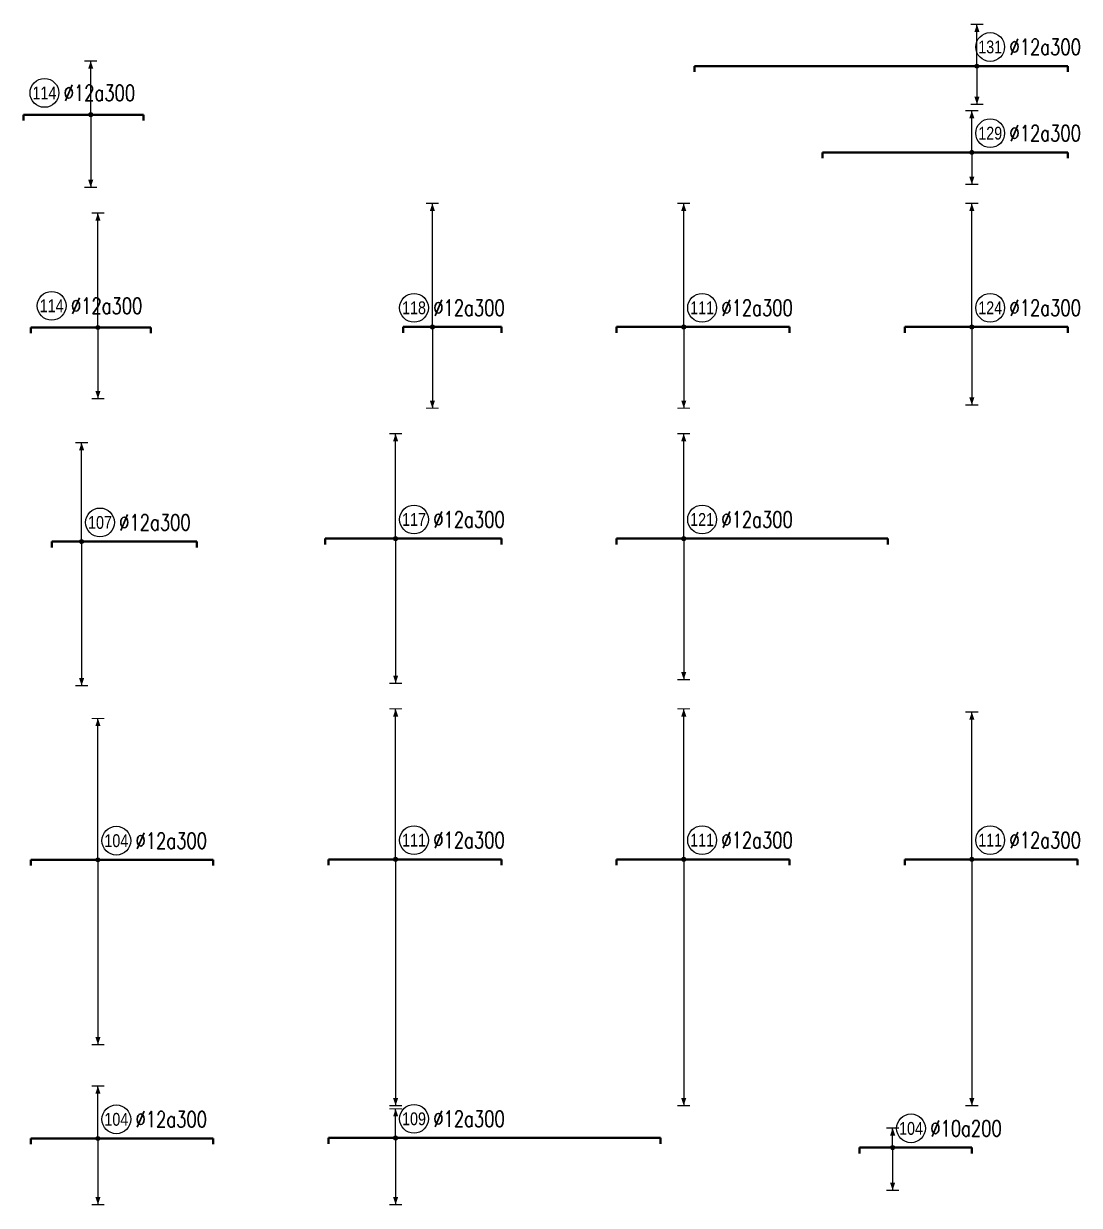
# Model space of a CAD drawing. Header units: millimetres. Extents: x -415354 to 883813, y -531490 to 486716.
# Drawn here: x 33474 to 66454, y -117820 to -80880 of the extents above; entities that cross this region are included whole.
import ezdxf
from ezdxf.enums import TextEntityAlignment as Align

# ---------------------------------------------------------------- set-up
doc = ezdxf.new("R2010")
doc.units = ezdxf.units.MM
doc.header["$MEASUREMENT"] = 0
for name, color, linetype, lineweight in [('NDC_S_DIM', 1, 'Continuous', 15), ('NDC_S_REBAR', 4, 'Continuous', 35), ('NDC_S_VN TEXT', 7, 'Continuous', 20)]:
    doc.layers.add(name, color=color, linetype=linetype, lineweight=lineweight)
doc.styles.add('ARIAL', font='arial.ttf', dxfattribs={"width": 0.8})
doc.styles.add('NDC_EN TXT', font='romans.shx', dxfattribs={"width": 0.8})

# ---------------------------------------------------------------- blocks, each defined once
blk = doc.blocks.new('*U36')
h = blk.add_hatch(color=6)
edge = h.paths.add_edge_path()
edge.add_arc((-5.03, 0), 0.3, 0, 360)
at = {"layer": 'NDC_S_DIM', "color": 8}
for q in [(-5.03, 6.52), (-5.03, -4.98)]:
    blk.add_line((-5.03, 0), q, dxfattribs=at)
for points in [[(-6.03, 6.52, 0.2, 0.2, 0), (-4.03, 6.52, 0, 0, 0)], [(-6.03, -4.98, 0.2, 0.2, 0), (-4.03, -4.98, 0, 0, 0)]]:
    blk.add_lwpolyline(points, format="xyseb", dxfattribs=at)
at = {"layer": 'NDC_S_DIM'}
blk.add_circle((-2.16, 3), 2.25, dxfattribs=at)
at = {"layer": 'NDC_S_DIM', "color": 6}
blk.add_circle((-5.03, 0), 0.3, dxfattribs=at)
at = {"layer": 'NDC_S_DIM', "color": 8}
for points in [[(-5.43, 5.32), (-5.03, 6.52), (-4.63, 5.32)], [(-5.43, -3.78), (-5.03, -4.98), (-4.63, -3.78)]]:
    blk.add_solid(points, dxfattribs=at)
at = {"layer": 'NDC_S_REBAR'}
for p, q in [((0, 0), (-28.36, 0)), ((-28.36, 0), (-28.36, -0.9)), ((0, 0), (9.99, 0)), ((9.99, 0), (9.99, -0.9)), ((-28.36, -0.9), (-28.36, -0.9)), ((9.99, -0.9), (9.99, -0.9))]:
    blk.add_line(p, q, dxfattribs=at)
at = {"layer": 'NDC_S_VN TEXT', "style": 'ARIAL', "width": 0.8}
blk.add_attdef('KHT', text='', height=2, dxfattribs=at).set_placement((-2.16, 3), align=Align.MIDDLE_CENTER)
at = {"layer": 'NDC_S_VN TEXT', "color": 3, "style": 'NDC_EN TXT', "width": 0.75}
blk.add_attdef('DKT', (0.84, 1.75), '', height=2.5, dxfattribs=at)
blk = doc.blocks.new('*U34')
h = blk.add_hatch(color=6)
edge = h.paths.add_edge_path()
edge.add_arc((-4.23, 0), 0.3, 0, 360)
at = {"layer": 'NDC_S_DIM', "color": 8}
for q in [(-4.23, 6.54), (-4.23, -5.96)]:
    blk.add_line((-4.23, 0), q, dxfattribs=at)
for points in [[(-5.23, 6.54, 0.2, 0.2, 0), (-3.23, 6.54, 0, 0, 0)], [(-5.23, -5.96, 0.2, 0.2, 0), (-3.23, -5.96, 0, 0, 0)]]:
    blk.add_lwpolyline(points, format="xyseb", dxfattribs=at)
at = {"layer": 'NDC_S_DIM'}
blk.add_circle((-2.16, 3), 2.25, dxfattribs=at)
at = {"layer": 'NDC_S_DIM', "color": 6}
blk.add_circle((-4.23, 0), 0.3, dxfattribs=at)
at = {"layer": 'NDC_S_DIM', "color": 8}
for points in [[(-4.63, 5.34), (-4.23, 6.54), (-3.83, 5.34)], [(-4.63, -4.76), (-4.23, -5.96), (-3.83, -4.76)]]:
    blk.add_solid(points, dxfattribs=at)
at = {"layer": 'NDC_S_REBAR'}
for p, q in [((0, 0), (-48.36, 0)), ((-48.36, 0), (-48.36, -0.9)), ((0, 0), (9.99, 0)), ((9.99, 0), (9.99, -0.9)), ((-48.36, -0.9), (-48.36, -0.9)), ((9.99, -0.9), (9.99, -0.9))]:
    blk.add_line(p, q, dxfattribs=at)
at = {"layer": 'NDC_S_VN TEXT', "style": 'ARIAL', "width": 0.8}
blk.add_attdef('KHT', text='', height=2, dxfattribs=at).set_placement((-2.16, 3), align=Align.MIDDLE_CENTER)
at = {"layer": 'NDC_S_VN TEXT', "color": 3, "style": 'NDC_EN TXT', "width": 0.75}
blk.add_attdef('DKT', (0.84, 1.75), '', height=2.5, dxfattribs=at)
blk = doc.blocks.new('*U27')
h = blk.add_hatch(color=6)
edge = h.paths.add_edge_path()
edge.add_arc((-5.03, 0), 0.3, 0, 360)
at = {"layer": 'NDC_S_DIM', "color": 8}
for q in [(-5.03, 17.9), (-5.03, -11.1)]:
    blk.add_line((-5.03, 0), q, dxfattribs=at)
for points in [[(-6.03, 17.9, 0.2, 0.2, 0), (-4.03, 17.9, 0, 0, 0)], [(-6.03, -11.1, 0.2, 0.2, 0), (-4.03, -11.1, 0, 0, 0)]]:
    blk.add_lwpolyline(points, format="xyseb", dxfattribs=at)
at = {"layer": 'NDC_S_DIM'}
blk.add_circle((-12.26, 3.4), 2.25, dxfattribs=at)
at = {"layer": 'NDC_S_DIM', "color": 6}
blk.add_circle((-5.03, 0), 0.3, dxfattribs=at)
at = {"layer": 'NDC_S_DIM', "color": 8}
for points in [[(-5.43, 16.7), (-5.03, 17.9), (-4.63, 16.7)], [(-5.43, -9.9), (-5.03, -11.1), (-4.63, -9.9)]]:
    blk.add_solid(points, dxfattribs=at)
at = {"layer": 'NDC_S_REBAR'}
for p, q in [((0, 0), (-15.51, 0)), ((-15.51, 0), (-15.51, -0.9)), ((0, 0), (3.22, 0)), ((3.22, 0), (3.22, -0.9)), ((-15.51, -0.9), (-15.51, -0.9)), ((3.22, -0.9), (3.22, -0.9))]:
    blk.add_line(p, q, dxfattribs=at)
at = {"layer": 'NDC_S_VN TEXT', "style": 'ARIAL', "width": 0.8}
blk.add_attdef('KHT', text='', height=2, dxfattribs=at).set_placement((-12.26, 3.4), align=Align.MIDDLE_CENTER)
at = {"layer": 'NDC_S_VN TEXT', "color": 3, "style": 'NDC_EN TXT', "width": 0.75}
blk.add_attdef('DKT', (-9.26, 2.15), '', height=2.5, dxfattribs=at)
blk = doc.blocks.new('*U24')
h = blk.add_hatch(color=6)
edge = h.paths.add_edge_path()
edge.add_arc((0.71, 0), 0.3, 0, 360)
at = {"layer": 'NDC_S_DIM', "color": 8}
for q in [(0.71, 19.31), (0.71, -12.69)]:
    blk.add_line((0.71, 0), q, dxfattribs=at)
for points in [[(-0.29, 19.31, 0.2, 0.2, 0), (1.71, 19.31, 0, 0, 0)], [(-0.29, -12.69, 0.2, 0.2, 0), (1.71, -12.69, 0, 0, 0)]]:
    blk.add_lwpolyline(points, format="xyseb", dxfattribs=at)
at = {"layer": 'NDC_S_DIM'}
blk.add_circle((-2.16, 3), 2.25, dxfattribs=at)
at = {"layer": 'NDC_S_DIM', "color": 6}
blk.add_circle((0.71, 0), 0.3, dxfattribs=at)
at = {"layer": 'NDC_S_DIM', "color": 8}
for points in [[(0.31, 18.11), (0.71, 19.31), (1.11, 18.11)], [(0.31, -11.49), (0.71, -12.69), (1.11, -11.49)]]:
    blk.add_solid(points, dxfattribs=at)
at = {"layer": 'NDC_S_REBAR'}
for p, q in [((0, 0), (-3.86, 0)), ((-3.86, 0), (-3.86, -0.9)), ((0, 0), (11.49, 0)), ((11.49, 0), (11.49, -0.9)), ((-3.86, -0.9), (-3.86, -0.9)), ((11.49, -0.9), (11.49, -0.9))]:
    blk.add_line(p, q, dxfattribs=at)
at = {"layer": 'NDC_S_VN TEXT', "style": 'ARIAL', "width": 0.8}
blk.add_attdef('KHT', text='', height=2, dxfattribs=at).set_placement((-2.16, 3), align=Align.MIDDLE_CENTER)
at = {"layer": 'NDC_S_VN TEXT', "color": 3, "style": 'NDC_EN TXT', "width": 0.75}
blk.add_attdef('DKT', (0.84, 1.75), '', height=2.5, dxfattribs=at)
blk = doc.blocks.new('*U25')
h = blk.add_hatch(color=6)
edge = h.paths.add_edge_path()
edge.add_arc((-5.03, 0), 0.3, 0, 360)
at = {"layer": 'NDC_S_DIM', "color": 8}
for q in [(-5.03, 19.32), (-5.03, -12.69)]:
    blk.add_line((-5.03, 0), q, dxfattribs=at)
for points in [[(-6.03, 19.32, 0.2, 0.2, 0), (-4.03, 19.32, 0, 0, 0)], [(-6.03, -12.69, 0.2, 0.2, 0), (-4.03, -12.69, 0, 0, 0)]]:
    blk.add_lwpolyline(points, format="xyseb", dxfattribs=at)
at = {"layer": 'NDC_S_DIM'}
blk.add_circle((-2.16, 3), 2.25, dxfattribs=at)
at = {"layer": 'NDC_S_DIM', "color": 6}
blk.add_circle((-5.03, 0), 0.3, dxfattribs=at)
at = {"layer": 'NDC_S_DIM', "color": 8}
for points in [[(-5.43, 18.12), (-5.03, 19.32), (-4.63, 18.12)], [(-5.43, -11.49), (-5.03, -12.69), (-4.63, -11.49)]]:
    blk.add_solid(points, dxfattribs=at)
at = {"layer": 'NDC_S_REBAR'}
for p, q in [((0, 0), (-15.51, 0)), ((-15.51, 0), (-15.51, -0.9)), ((0, 0), (11.49, 0)), ((11.49, 0), (11.49, -0.9)), ((-15.51, -0.9), (-15.51, -0.9)), ((11.49, -0.9), (11.49, -0.9))]:
    blk.add_line(p, q, dxfattribs=at)
at = {"layer": 'NDC_S_VN TEXT', "style": 'ARIAL', "width": 0.8}
blk.add_attdef('KHT', text='', height=2, dxfattribs=at).set_placement((-2.16, 3), align=Align.MIDDLE_CENTER)
at = {"layer": 'NDC_S_VN TEXT', "color": 3, "style": 'NDC_EN TXT', "width": 0.75}
blk.add_attdef('DKT', (0.84, 1.75), '', height=2.5, dxfattribs=at)
blk = doc.blocks.new('*U20')
h = blk.add_hatch(color=6)
edge = h.paths.add_edge_path()
edge.add_arc((-5.03, 0), 0.3, 0, 360)
at = {"layer": 'NDC_S_DIM', "color": 8}
for q in [(-5.03, 19.31), (-5.03, -12.19)]:
    blk.add_line((-5.03, 0), q, dxfattribs=at)
for points in [[(-6.03, 19.31, 0.2, 0.2, 0), (-4.03, 19.31, 0, 0, 0)], [(-6.03, -12.19, 0.2, 0.2, 0), (-4.03, -12.19, 0, 0, 0)]]:
    blk.add_lwpolyline(points, format="xyseb", dxfattribs=at)
at = {"layer": 'NDC_S_DIM'}
blk.add_circle((-2.16, 3), 2.25, dxfattribs=at)
at = {"layer": 'NDC_S_DIM', "color": 6}
blk.add_circle((-5.03, 0), 0.3, dxfattribs=at)
at = {"layer": 'NDC_S_DIM', "color": 8}
for points in [[(-5.43, 18.11), (-5.03, 19.31), (-4.63, 18.11)], [(-5.43, -10.99), (-5.03, -12.19), (-4.63, -10.99)]]:
    blk.add_solid(points, dxfattribs=at)
at = {"layer": 'NDC_S_REBAR'}
for p, q in [((0, 0), (-15.51, 0)), ((-15.51, 0), (-15.51, -0.9)), ((0, 0), (9.99, 0)), ((9.99, 0), (9.99, -0.9)), ((-15.51, -0.9), (-15.51, -0.9)), ((9.99, -0.9), (9.99, -0.9))]:
    blk.add_line(p, q, dxfattribs=at)
at = {"layer": 'NDC_S_VN TEXT', "style": 'ARIAL', "width": 0.8}
blk.add_attdef('KHT', text='', height=2, dxfattribs=at).set_placement((-2.16, 3), align=Align.MIDDLE_CENTER)
at = {"layer": 'NDC_S_VN TEXT', "color": 3, "style": 'NDC_EN TXT', "width": 0.75}
blk.add_attdef('DKT', (0.84, 1.75), '', height=2.5, dxfattribs=at)
blk = doc.blocks.new('*U12')
h = blk.add_hatch(color=6)
edge = h.paths.add_edge_path()
edge.add_arc((-5.03, 0), 0.3, 0, 360)
at = {"layer": 'NDC_S_DIM', "color": 8}
for q in [(-5.03, 16.4), (-5.03, -22.6)]:
    blk.add_line((-5.03, 0), q, dxfattribs=at)
for points in [[(-6.03, 16.4, 0.2, 0.2, 0), (-4.03, 16.4, 0, 0, 0)], [(-6.03, -22.6, 0.2, 0.2, 0), (-4.03, -22.6, 0, 0, 0)]]:
    blk.add_lwpolyline(points, format="xyseb", dxfattribs=at)
at = {"layer": 'NDC_S_DIM'}
blk.add_circle((-2.16, 3), 2.25, dxfattribs=at)
at = {"layer": 'NDC_S_DIM', "color": 6}
blk.add_circle((-5.03, 0), 0.3, dxfattribs=at)
at = {"layer": 'NDC_S_DIM', "color": 8}
for points in [[(-5.43, 15.2), (-5.03, 16.4), (-4.63, 15.2)], [(-5.43, -21.4), (-5.03, -22.6), (-4.63, -21.4)]]:
    blk.add_solid(points, dxfattribs=at)
at = {"layer": 'NDC_S_REBAR'}
for p, q in [((0, 0), (-16.06, 0)), ((-16.06, 0), (-16.06, -0.9)), ((0, 0), (11.49, 0)), ((11.49, 0), (11.49, -0.9)), ((-16.06, -0.9), (-16.06, -0.9)), ((11.49, -0.9), (11.49, -0.9))]:
    blk.add_line(p, q, dxfattribs=at)
at = {"layer": 'NDC_S_VN TEXT', "style": 'ARIAL', "width": 0.8}
blk.add_attdef('KHT', text='', height=2, dxfattribs=at).set_placement((-2.16, 3), align=Align.MIDDLE_CENTER)
at = {"layer": 'NDC_S_VN TEXT', "color": 3, "style": 'NDC_EN TXT', "width": 0.75}
blk.add_attdef('DKT', (0.84, 1.75), '', height=2.5, dxfattribs=at)
blk = doc.blocks.new('*U13')
h = blk.add_hatch(color=6)
edge = h.paths.add_edge_path()
edge.add_arc((-5.03, 0), 0.3, 0, 360)
at = {"layer": 'NDC_S_DIM', "color": 8}
for q in [(-5.03, 16.4), (-5.03, -22.02)]:
    blk.add_line((-5.03, 0), q, dxfattribs=at)
for points in [[(-6.03, 16.4, 0.2, 0.2, 0), (-4.03, 16.4, 0, 0, 0)], [(-6.03, -22.02, 0.2, 0.2, 0), (-4.03, -22.02, 0, 0, 0)]]:
    blk.add_lwpolyline(points, format="xyseb", dxfattribs=at)
at = {"layer": 'NDC_S_DIM'}
blk.add_circle((-2.16, 3), 2.25, dxfattribs=at)
at = {"layer": 'NDC_S_DIM', "color": 6}
blk.add_circle((-5.03, 0), 0.3, dxfattribs=at)
at = {"layer": 'NDC_S_DIM', "color": 8}
for points in [[(-5.43, 15.2), (-5.03, 16.4), (-4.63, 15.2)], [(-5.43, -20.82), (-5.03, -22.02), (-4.63, -20.82)]]:
    blk.add_solid(points, dxfattribs=at)
at = {"layer": 'NDC_S_REBAR'}
for p, q in [((0, 0), (-15.51, 0)), ((-15.51, 0), (-15.51, -0.9)), ((0, 0), (26.84, 0)), ((26.84, 0), (26.84, -0.9)), ((-15.51, -0.9), (-15.51, -0.9)), ((26.84, -0.9), (26.84, -0.9))]:
    blk.add_line(p, q, dxfattribs=at)
at = {"layer": 'NDC_S_VN TEXT', "style": 'ARIAL', "width": 0.8}
blk.add_attdef('KHT', text='', height=2, dxfattribs=at).set_placement((-2.16, 3), align=Align.MIDDLE_CENTER)
at = {"layer": 'NDC_S_VN TEXT', "color": 3, "style": 'NDC_EN TXT', "width": 0.75}
blk.add_attdef('DKT', (0.84, 1.75), '', height=2.5, dxfattribs=at)
blk = doc.blocks.new('*U65')
h = blk.add_hatch(color=6)
edge = h.paths.add_edge_path()
edge.add_arc((-5.03, 0), 0.3, 0, 360)
at = {"layer": 'NDC_S_DIM', "color": 8}
for q in [(-5.03, 22.1), (-5.03, -28.9)]:
    blk.add_line((-5.03, 0), q, dxfattribs=at)
for points in [[(-6.03, 22.1, 0.2, 0.2, 0), (-4.03, 22.1, 0, 0, 0)], [(-6.03, -28.9, 0.2, 0.2, 0), (-4.03, -28.9, 0, 0, 0)]]:
    blk.add_lwpolyline(points, format="xyseb", dxfattribs=at)
at = {"layer": 'NDC_S_DIM'}
blk.add_circle((-2.16, 3), 2.25, dxfattribs=at)
at = {"layer": 'NDC_S_DIM', "color": 6}
blk.add_circle((-5.03, 0), 0.3, dxfattribs=at)
at = {"layer": 'NDC_S_DIM', "color": 8}
for points in [[(-5.43, 20.9), (-5.03, 22.1), (-4.63, 20.9)], [(-5.43, -27.7), (-5.03, -28.9), (-4.63, -27.7)]]:
    blk.add_solid(points, dxfattribs=at)
at = {"layer": 'NDC_S_REBAR'}
for p, q in [((0, 0), (-15.51, 0)), ((-15.51, 0), (-15.51, -0.9)), ((0, 0), (12.99, 0)), ((12.99, 0), (12.99, -0.9)), ((-15.51, -0.9), (-15.51, -0.9)), ((12.99, -0.9), (12.99, -0.9))]:
    blk.add_line(p, q, dxfattribs=at)
at = {"layer": 'NDC_S_VN TEXT', "style": 'ARIAL', "width": 0.8}
blk.add_attdef('KHT', text='', height=2, dxfattribs=at).set_placement((-2.16, 3), align=Align.MIDDLE_CENTER)
at = {"layer": 'NDC_S_VN TEXT', "color": 3, "style": 'NDC_EN TXT', "width": 0.75}
blk.add_attdef('DKT', (0.84, 1.75), '', height=2.5, dxfattribs=at)
blk = doc.blocks.new('*U66')
h = blk.add_hatch(color=6)
edge = h.paths.add_edge_path()
edge.add_arc((-5.03, 0), 0.3, 0, 360)
at = {"layer": 'NDC_S_DIM', "color": 8}
for q in [(-5.03, 23.52), (-5.03, -38.49)]:
    blk.add_line((-5.03, 0), q, dxfattribs=at)
for points in [[(-6.03, 23.52, 0.2, 0.2, 0), (-4.03, 23.52, 0, 0, 0)], [(-6.03, -38.49, 0.2, 0.2, 0), (-4.03, -38.49, 0, 0, 0)]]:
    blk.add_lwpolyline(points, format="xyseb", dxfattribs=at)
at = {"layer": 'NDC_S_DIM'}
blk.add_circle((-2.16, 3), 2.25, dxfattribs=at)
at = {"layer": 'NDC_S_DIM', "color": 6}
blk.add_circle((-5.03, 0), 0.3, dxfattribs=at)
at = {"layer": 'NDC_S_DIM', "color": 8}
for points in [[(-5.43, 22.32), (-5.03, 23.52), (-4.63, 22.32)], [(-5.43, -37.29), (-5.03, -38.49), (-4.63, -37.29)]]:
    blk.add_solid(points, dxfattribs=at)
at = {"layer": 'NDC_S_REBAR'}
for p, q in [((0, 0), (-15.51, 0)), ((-15.51, 0), (-15.51, -0.9)), ((0, 0), (11.49, 0)), ((11.49, 0), (11.49, -0.9)), ((-15.51, -0.9), (-15.51, -0.9)), ((11.49, -0.9), (11.49, -0.9))]:
    blk.add_line(p, q, dxfattribs=at)
at = {"layer": 'NDC_S_VN TEXT', "style": 'ARIAL', "width": 0.8}
blk.add_attdef('KHT', text='', height=2, dxfattribs=at).set_placement((-2.16, 3), align=Align.MIDDLE_CENTER)
at = {"layer": 'NDC_S_VN TEXT', "color": 3, "style": 'NDC_EN TXT', "width": 0.75}
blk.add_attdef('DKT', (0.84, 1.75), '', height=2.5, dxfattribs=at)
blk = doc.blocks.new('*U57')
h = blk.add_hatch(color=6)
edge = h.paths.add_edge_path()
edge.add_arc((-5.03, 0), 0.3, 0, 360)
at = {"layer": 'NDC_S_DIM', "color": 8}
for q in [(-5.03, 23.52), (-5.03, -38.49)]:
    blk.add_line((-5.03, 0), q, dxfattribs=at)
for points in [[(-6.03, 23.52, 0.2, 0.2, 0), (-4.03, 23.52, 0, 0, 0)], [(-6.03, -38.49, 0.2, 0.2, 0), (-4.03, -38.49, 0, 0, 0)]]:
    blk.add_lwpolyline(points, format="xyseb", dxfattribs=at)
at = {"layer": 'NDC_S_DIM'}
blk.add_circle((-2.16, 3), 2.25, dxfattribs=at)
at = {"layer": 'NDC_S_DIM', "color": 6}
blk.add_circle((-5.03, 0), 0.3, dxfattribs=at)
at = {"layer": 'NDC_S_DIM', "color": 8}
for points in [[(-5.43, 22.32), (-5.03, 23.52), (-4.63, 22.32)], [(-5.43, -37.29), (-5.03, -38.49), (-4.63, -37.29)]]:
    blk.add_solid(points, dxfattribs=at)
at = {"layer": 'NDC_S_REBAR'}
for p, q in [((0, 0), (-15.51, 0)), ((-15.51, 0), (-15.51, -0.9)), ((0, 0), (11.49, 0)), ((11.49, 0), (11.49, -0.9)), ((-15.51, -0.9), (-15.51, -0.9)), ((11.49, -0.9), (11.49, -0.9))]:
    blk.add_line(p, q, dxfattribs=at)
at = {"layer": 'NDC_S_VN TEXT', "style": 'ARIAL', "width": 0.8}
blk.add_attdef('KHT', text='', height=2, dxfattribs=at).set_placement((-2.16, 3), align=Align.MIDDLE_CENTER)
at = {"layer": 'NDC_S_VN TEXT', "color": 3, "style": 'NDC_EN TXT', "width": 0.75}
blk.add_attdef('DKT', (0.84, 1.75), '', height=2.5, dxfattribs=at)
blk = doc.blocks.new('*U58')
h = blk.add_hatch(color=6)
edge = h.paths.add_edge_path()
edge.add_arc((-5.03, 0), 0.3, 0, 360)
at = {"layer": 'NDC_S_DIM', "color": 8}
for q in [(-5.03, 23.02), (-5.03, -38.49)]:
    blk.add_line((-5.03, 0), q, dxfattribs=at)
for points in [[(-6.03, 23.02, 0.2, 0.2, 0), (-4.03, 23.02, 0, 0, 0)], [(-6.03, -38.49, 0.2, 0.2, 0), (-4.03, -38.49, 0, 0, 0)]]:
    blk.add_lwpolyline(points, format="xyseb", dxfattribs=at)
at = {"layer": 'NDC_S_DIM'}
blk.add_circle((-2.16, 3), 2.25, dxfattribs=at)
at = {"layer": 'NDC_S_DIM', "color": 6}
blk.add_circle((-5.03, 0), 0.3, dxfattribs=at)
at = {"layer": 'NDC_S_DIM', "color": 8}
for points in [[(-5.43, 21.82), (-5.03, 23.02), (-4.63, 21.82)], [(-5.43, -37.29), (-5.03, -38.49), (-4.63, -37.29)]]:
    blk.add_solid(points, dxfattribs=at)
at = {"layer": 'NDC_S_REBAR'}
for p, q in [((0, 0), (-15.51, 0)), ((-15.51, 0), (-15.51, -0.9)), ((0, 0), (11.49, 0)), ((11.49, 0), (11.49, -0.9)), ((-15.51, -0.9), (-15.51, -0.9)), ((11.49, -0.9), (11.49, -0.9))]:
    blk.add_line(p, q, dxfattribs=at)
at = {"layer": 'NDC_S_VN TEXT', "style": 'ARIAL', "width": 0.8}
blk.add_attdef('KHT', text='', height=2, dxfattribs=at).set_placement((-2.16, 3), align=Align.MIDDLE_CENTER)
at = {"layer": 'NDC_S_VN TEXT', "color": 3, "style": 'NDC_EN TXT', "width": 0.75}
blk.add_attdef('DKT', (0.84, 1.75), '', height=2.5, dxfattribs=at)
blk = doc.blocks.new('*U45')
h = blk.add_hatch(color=6)
edge = h.paths.add_edge_path()
edge.add_arc((-5.03, 0), 0.3, 0, 360)
at = {"layer": 'NDC_S_DIM', "color": 8}
for q in [(-5.03, 8.19), (-5.03, -10.33)]:
    blk.add_line((-5.03, 0), q, dxfattribs=at)
for points in [[(-6.03, 8.19, 0.2, 0.2, 0), (-4.03, 8.19, 0, 0, 0)], [(-6.03, -10.33, 0.2, 0.2, 0), (-4.03, -10.33, 0, 0, 0)]]:
    blk.add_lwpolyline(points, format="xyseb", dxfattribs=at)
at = {"layer": 'NDC_S_DIM'}
blk.add_circle((-2.16, 3), 2.25, dxfattribs=at)
at = {"layer": 'NDC_S_DIM', "color": 6}
blk.add_circle((-5.03, 0), 0.3, dxfattribs=at)
at = {"layer": 'NDC_S_DIM', "color": 8}
for points in [[(-5.43, 6.99), (-5.03, 8.19), (-4.63, 6.99)], [(-5.43, -9.13), (-5.03, -10.33), (-4.63, -9.13)]]:
    blk.add_solid(points, dxfattribs=at)
at = {"layer": 'NDC_S_REBAR'}
for p, q in [((0, 0), (-15.51, 0)), ((-15.51, 0), (-15.51, -0.9)), ((0, 0), (12.99, 0)), ((12.99, 0), (12.99, -0.9)), ((-15.51, -0.9), (-15.51, -0.9)), ((12.99, -0.9), (12.99, -0.9))]:
    blk.add_line(p, q, dxfattribs=at)
at = {"layer": 'NDC_S_VN TEXT', "style": 'ARIAL', "width": 0.8}
blk.add_attdef('KHT', text='', height=2, dxfattribs=at).set_placement((-2.16, 3), align=Align.MIDDLE_CENTER)
at = {"layer": 'NDC_S_VN TEXT', "color": 3, "style": 'NDC_EN TXT', "width": 0.75}
blk.add_attdef('DKT', (0.84, 1.75), '', height=2.5, dxfattribs=at)
blk = doc.blocks.new('*U43')
h = blk.add_hatch(color=6)
edge = h.paths.add_edge_path()
edge.add_arc((-5.03, 0), 0.3, 0, 360)
at = {"layer": 'NDC_S_DIM', "color": 8}
for q in [(-5.03, 4.56), (-5.03, -10.43)]:
    blk.add_line((-5.03, 0), q, dxfattribs=at)
for points in [[(-6.03, 4.56, 0.2, 0.2, 0), (-4.03, 4.56, 0, 0, 0)], [(-6.03, -10.43, 0.2, 0.2, 0), (-4.03, -10.43, 0, 0, 0)]]:
    blk.add_lwpolyline(points, format="xyseb", dxfattribs=at)
at = {"layer": 'NDC_S_DIM'}
blk.add_circle((-2.16, 3), 2.25, dxfattribs=at)
at = {"layer": 'NDC_S_DIM', "color": 6}
blk.add_circle((-5.03, 0), 0.3, dxfattribs=at)
at = {"layer": 'NDC_S_DIM', "color": 8}
for points in [[(-5.43, 3.36), (-5.03, 4.56), (-4.63, 3.36)], [(-5.43, -9.23), (-5.03, -10.43), (-4.63, -9.23)]]:
    blk.add_solid(points, dxfattribs=at)
at = {"layer": 'NDC_S_REBAR'}
for p, q in [((0, 0), (-15.51, 0)), ((-15.51, 0), (-15.51, -0.9)), ((0, 0), (36.34, 0)), ((36.34, 0), (36.34, -0.9)), ((-15.51, -0.9), (-15.51, -0.9)), ((36.34, -0.9), (36.34, -0.9))]:
    blk.add_line(p, q, dxfattribs=at)
at = {"layer": 'NDC_S_VN TEXT', "style": 'ARIAL', "width": 0.8}
blk.add_attdef('KHT', text='', height=2, dxfattribs=at).set_placement((-2.16, 3), align=Align.MIDDLE_CENTER)
at = {"layer": 'NDC_S_VN TEXT', "color": 3, "style": 'NDC_EN TXT', "width": 0.75}
blk.add_attdef('DKT', (0.84, 1.75), '', height=2.5, dxfattribs=at)
blk = doc.blocks.new('*U1017')
h = blk.add_hatch(color=6)
edge = h.paths.add_edge_path()
edge.add_arc((-5.03, 0), 0.3, 0, 360)
at = {"layer": 'NDC_S_DIM', "color": 8}
for q in [(-5.03, 8.38), (-5.03, -11.37)]:
    blk.add_line((-5.03, 0), q, dxfattribs=at)
for points in [[(-6.03, 8.38, 0.2, 0.2, 0), (-4.03, 8.38, 0, 0, 0)], [(-6.03, -11.37, 0.2, 0.2, 0), (-4.03, -11.37, 0, 0, 0)]]:
    blk.add_lwpolyline(points, format="xyseb", dxfattribs=at)
at = {"layer": 'NDC_S_DIM'}
blk.add_circle((-12.26, 3.4), 2.25, dxfattribs=at)
at = {"layer": 'NDC_S_DIM', "color": 6}
blk.add_circle((-5.03, 0), 0.3, dxfattribs=at)
at = {"layer": 'NDC_S_DIM', "color": 8}
for points in [[(-5.43, 7.18), (-5.03, 8.38), (-4.63, 7.18)], [(-5.43, -10.17), (-5.03, -11.37), (-4.63, -10.17)]]:
    blk.add_solid(points, dxfattribs=at)
at = {"layer": 'NDC_S_REBAR'}
for p, q in [((0, 0), (-15.51, 0)), ((-15.51, 0), (-15.51, -0.9)), ((0, 0), (3.22, 0)), ((3.22, 0), (3.22, -0.9)), ((-15.51, -0.9), (-15.51, -0.9)), ((3.22, -0.9), (3.22, -0.9))]:
    blk.add_line(p, q, dxfattribs=at)
at = {"layer": 'NDC_S_VN TEXT', "style": 'ARIAL', "width": 0.8}
blk.add_attdef('KHT', text='', height=2, dxfattribs=at).set_placement((-12.26, 3.4), align=Align.MIDDLE_CENTER)
at = {"layer": 'NDC_S_VN TEXT', "color": 3, "style": 'NDC_EN TXT', "width": 0.75}
blk.add_attdef('DKT', (-9.26, 2.15), '', height=2.5, dxfattribs=at)
blk = doc.blocks.new('*U23')
h = blk.add_hatch(color=6)
edge = h.paths.add_edge_path()
edge.add_arc((-5.03, 0), 0.3, 0, 360)
at = {"layer": 'NDC_S_DIM', "color": 8}
for q in [(-5.03, 15.48), (-5.03, -22.52)]:
    blk.add_line((-5.03, 0), q, dxfattribs=at)
for points in [[(-6.03, 15.48, 0.2, 0.2, 0), (-4.03, 15.48, 0, 0, 0)], [(-6.03, -22.52, 0.2, 0.2, 0), (-4.03, -22.52, 0, 0, 0)]]:
    blk.add_lwpolyline(points, format="xyseb", dxfattribs=at)
at = {"layer": 'NDC_S_DIM'}
blk.add_circle((-2.16, 3), 2.25, dxfattribs=at)
at = {"layer": 'NDC_S_DIM', "color": 6}
blk.add_circle((-5.03, 0), 0.3, dxfattribs=at)
at = {"layer": 'NDC_S_DIM', "color": 8}
for points in [[(-5.43, 14.28), (-5.03, 15.48), (-4.63, 14.28)], [(-5.43, -21.32), (-5.03, -22.52), (-4.63, -21.32)]]:
    blk.add_solid(points, dxfattribs=at)
at = {"layer": 'NDC_S_REBAR'}
for p, q in [((0, 0), (-9.7, 0)), ((-9.7, 0), (-9.7, -0.9)), ((0, 0), (12.99, 0)), ((12.99, 0), (12.99, -0.9)), ((-9.7, -0.9), (-9.7, -0.9)), ((12.99, -0.9), (12.99, -0.9))]:
    blk.add_line(p, q, dxfattribs=at)
at = {"layer": 'NDC_S_VN TEXT', "style": 'ARIAL', "width": 0.8}
blk.add_attdef('KHT', text='', height=2, dxfattribs=at).set_placement((-2.16, 3), align=Align.MIDDLE_CENTER)
at = {"layer": 'NDC_S_VN TEXT', "color": 3, "style": 'NDC_EN TXT', "width": 0.75}
blk.add_attdef('DKT', (0.84, 1.75), '', height=2.5, dxfattribs=at)
blk = doc.blocks.new('*U1231')
h = blk.add_hatch(color=6)
edge = h.paths.add_edge_path()
edge.add_arc((-5.03, 0), 0.3, 0, 360)
at = {"layer": 'NDC_S_DIM', "color": 8}
for q in [(-5.03, 3.07), (-5.03, -6.68)]:
    blk.add_line((-5.03, 0), q, dxfattribs=at)
for points in [[(-6.03, 3.07, 0.2, 0.2, 0), (-4.03, 3.07, 0, 0, 0)], [(-6.03, -6.68, 0.2, 0.2, 0), (-4.03, -6.68, 0, 0, 0)]]:
    blk.add_lwpolyline(points, format="xyseb", dxfattribs=at)
at = {"layer": 'NDC_S_DIM'}
blk.add_circle((-2.16, 3), 2.25, dxfattribs=at)
at = {"layer": 'NDC_S_DIM', "color": 6}
blk.add_circle((-5.03, 0), 0.3, dxfattribs=at)
at = {"layer": 'NDC_S_DIM', "color": 8}
for points in [[(-5.43, 1.87), (-5.03, 3.07), (-4.63, 1.87)], [(-5.43, -5.48), (-5.03, -6.68), (-4.63, -5.48)]]:
    blk.add_solid(points, dxfattribs=at)
at = {"layer": 'NDC_S_REBAR'}
for p, q in [((0, 0), (-10.2, 0)), ((-10.2, 0), (-10.2, -0.9)), ((0, 0), (7.33, 0)), ((7.33, 0), (7.33, -0.9)), ((-10.2, -0.9), (-10.2, -0.9)), ((7.33, -0.9), (7.33, -0.9))]:
    blk.add_line(p, q, dxfattribs=at)
at = {"layer": 'NDC_S_VN TEXT', "style": 'ARIAL', "width": 0.8}
blk.add_attdef('KHT', text='', height=2, dxfattribs=at).set_placement((-2.16, 3), align=Align.MIDDLE_CENTER)
at = {"layer": 'NDC_S_VN TEXT', "color": 3, "style": 'NDC_EN TXT', "width": 0.75}
blk.add_attdef('DKT', (0.84, 1.75), '', height=2.5, dxfattribs=at)

msp = doc.modelspace()

# ---------------------------------------------------------------- block references
at = {"xscale": 200, "yscale": 200, "zscale": 200}
for name, p, values in [('*U34', (64101.3, -82209), {'KHT': '131', 'DKT': '%%c12a300'}), ('*U1017', (36575.6, -83726), {'KHT': '114', 'DKT': '%%c12a300'}), ('*U36', (64101.3, -84904.5), {'KHT': '129', 'DKT': '%%c12a300'}), ('*U27', (36801.3, -90379.5), {'KHT': '114', 'DKT': '%%c12a300'}), ('*U24', (46101.3, -90362.7), {'KHT': '118', 'DKT': '%%c12a300'}), ('*U25', (55101.3, -90362.7), {'KHT': '111', 'DKT': '%%c12a300'}), ('*U20', (64101.3, -90362.7), {'KHT': '124', 'DKT': '%%c12a300'}), ('*U12', (46101.3, -96979.1), {'KHT': '117', 'DKT': '%%c12a300'}), ('*U13', (55101.3, -96979.1), {'KHT': '121', 'DKT': '%%c12a300'}), ('*U23', (36290.5, -97071.5), {'KHT': '107', 'DKT': '%%c12a300'}), ('*U66', (46101.3, -107003.4), {'KHT': '111', 'DKT': '%%c12a300'}), ('*U57', (55101.3, -107003.4), {'KHT': '111', 'DKT': '%%c12a300'}), ('*U65', (36801.3, -107020.2), {'KHT': '104', 'DKT': '%%c12a300'}), ('*U58', (64101.3, -107003.4), {'KHT': '111', 'DKT': '%%c12a300'}), ('*U45', (36801.3, -115730.6), {'KHT': '104', 'DKT': '%%c12a300'}), ('*U43', (46101.3, -115713.8), {'KHT': '109', 'DKT': '%%c12a300'}), ('*U1231', (61627.8, -116013.6), {'KHT': '104', 'DKT': '%%c10a200'})]:
    msp.add_blockref(name, p, dxfattribs=at).add_auto_attribs(values)

doc.saveas('drawing.dxf')
